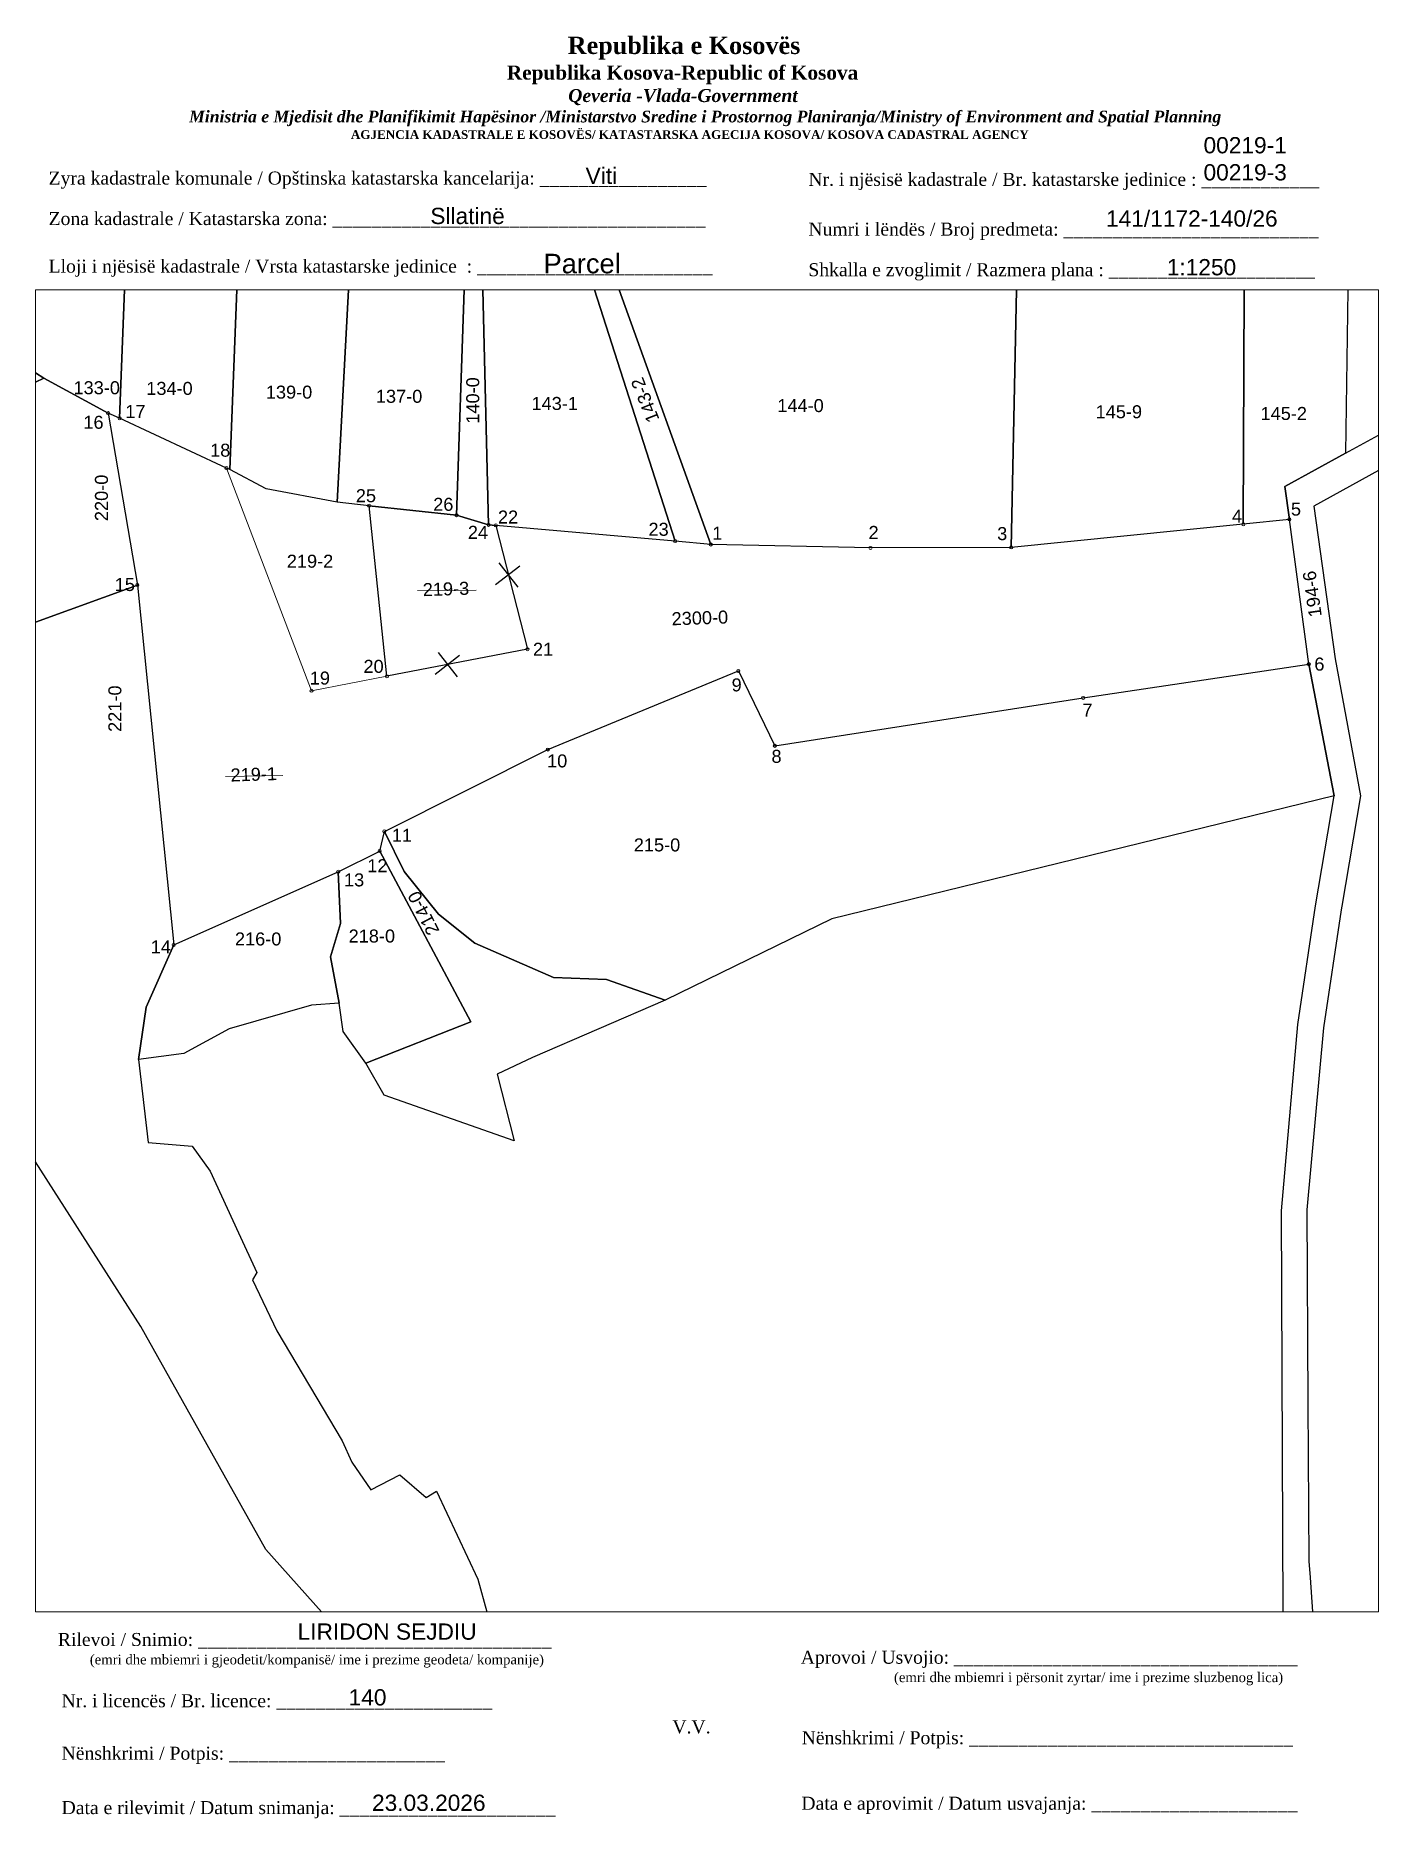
# Paper-space layout 'Manuali (2)' of a CAD drawing. Header units: metres, sheet in millimetres. Extents: x 1 to 208, y 2 to 276.
# The model-space entities are those that its viewports show. They can reach past a viewport. Long polylines and large blocks are cut down to what shows.
import ezdxf
from ezdxf.enums import TextEntityAlignment as Align

# ---------------------------------------------------------------- set-up
doc = ezdxf.new("R2010")
doc.units = ezdxf.units.M
doc.layers.get('0').update_dxf_attribs({"lineweight": 0})
for name, color, linetype, lineweight in [('Korniza e jashtme', 7, 'Continuous', 0), ('Nr-Ri', 1, 'Continuous', 0), ('Parcela Baze', 7, 'Continuous', 0), ('Pikat zyrtare', 7, 'Continuous', 0)]:
    doc.layers.add(name, color=color, linetype=linetype, lineweight=lineweight)
for name, color, linetype in [('parc_Baz', 7, 'Continuous'), ('ParcelGeomView', 253, 'Continuous'), ('SLLATIN_A10_PAR_PARCEL_TXT', 252, 'Continuous'), ('V-NODE', 1, 'Continuous')]:
    doc.layers.add(name, color=color, linetype=linetype)
doc.styles.get("Standard").update_dxf_attribs({"font": 'arial.ttf'})

msp = doc.modelspace()

# ---------------------------------------------------------------- linework, layer by layer
at = {"layer": 'Nr-Ri', "flags": 128}
msp.add_lwpolyline([(7524375.05, 4692113.02), (7524377.27, 4692112.04), (7524397.85, 4692102.48), (7524414.2, 4692059.66), (7524428.71, 4692062.44), (7524425.27, 4692095.24), (7524442.08, 4692093.42), (7524448.26, 4692091.56), (7524449.65, 4692091.45), (7524484.16, 4692088.43), (7524491.02, 4692087.78), (7524521.73, 4692087.12), (7524548.8, 4692087.21), (7524593.45, 4692091.67), (7524602.31, 4692092.6), (7524606.06, 4692064.76), (7524562.63, 4692058.27), (7524503.32, 4692049.05), (7524496.31, 4692063.46), (7524459.65, 4692048.34), (7524428.22, 4692032.61), (7524427.31, 4692028.83), (7524419.32, 4692024.85), (7524387.68, 4692010.77), (7524380.69, 4692079.98), (7524375.05, 4692113.02)], dxfattribs=at)
at = {"layer": 'parc_Baz', "flags": 128}
msp.add_lwpolyline([(7524448.26, 4692091.56), (7524449.65, 4692091.45), (7524455.75, 4692067.62), (7524428.71, 4692062.44), (7524425.27, 4692095.24), (7524442.08, 4692093.42), (7524448.26, 4692091.56)], dxfattribs=at)
at = {"layer": 'Parcela Baze'}
msp.add_lwpolyline([(7524448.26, 4692091.56), (7524449.65, 4692091.45), (7524455.75, 4692067.62), (7524428.71, 4692062.44), (7524425.27, 4692095.24), (7524442.08, 4692093.42), (7524448.26, 4692091.56)], close=True, dxfattribs=at)
at = {"layer": 'ParcelGeomView'}
for points in [[(7524377.27, 4692112.04), (7524379.8, 4692176.67), (7524380.48, 4692232.96), (7524381.85, 4692307.82), (7524382, 4692316.26), (7524386.11, 4692316.15), (7524389.34, 4692315.98), (7524393.02, 4692316.15), (7524407.65, 4692316.59), (7524405.6, 4692276.06), (7524404.82, 4692260.46), (7524398.47, 4692102.19), (7524397.85, 4692102.48), (7524377.27, 4692112.04)], [(7524407.65, 4692316.59), (7524428.32, 4692314.84), (7524421.41, 4692138.52), (7524419.11, 4692095.91), (7524405.5, 4692098.48), (7524398.47, 4692102.19), (7524404.82, 4692260.46), (7524405.6, 4692276.06), (7524407.65, 4692316.59)], [(7524450.87, 4692312.93), (7524445.51, 4692189.28), (7524443.69, 4692141.47), (7524442.08, 4692093.42), (7524425.27, 4692095.24), (7524419.11, 4692095.91), (7524421.41, 4692138.52), (7524428.32, 4692314.84), (7524450.87, 4692312.93)], [(7524351.52, 4692126.98), (7524352.2, 4692130.38), (7524352.58, 4692131.2), (7524353.91, 4692136.29), (7524354.05, 4692153.26), (7524355.4, 4692198.75), (7524357.08, 4692237.91), (7524359.03, 4692275.83), (7524360.27, 4692294.45), (7524360.47, 4692308.59), (7524381.85, 4692307.82), (7524380.48, 4692232.96), (7524379.8, 4692176.67), (7524377.27, 4692112.04), (7524375.05, 4692113.02), (7524362.71, 4692119.73), (7524354.92, 4692124.99), (7524351.52, 4692126.98)], [(7524471.47, 4692141.99), (7524480.31, 4692310.91), (7524553.46, 4692309.43), (7524550.16, 4692152.39), (7524548.8, 4692087.21), (7524521.73, 4692087.12), (7524491.02, 4692087.78), (7524471.47, 4692141.99)], [(7524596.68, 4692307.66), (7524615.99, 4692306.87), (7524613.13, 4692105.36), (7524601.41, 4692098.95), (7524602.31, 4692092.6), (7524593.45, 4692091.67), (7524593.62, 4692140.41), (7524593.87, 4692155.67), (7524594.68, 4692202.21), (7524595.57, 4692253.23), (7524596.68, 4692307.66)], [(7524550.16, 4692152.39), (7524562.13, 4692153.08), (7524593.87, 4692155.67), (7524593.62, 4692140.41), (7524593.45, 4692091.67), (7524548.8, 4692087.21), (7524550.16, 4692152.39)], [(7524447.11, 4692138.12), (7524448.26, 4692091.56), (7524442.08, 4692093.42), (7524443.69, 4692141.47), (7524447.11, 4692138.12)], [(7524467.19, 4692141.32), (7524484.16, 4692088.43), (7524449.65, 4692091.45), (7524448.26, 4692091.56), (7524447.11, 4692138.12), (7524467.19, 4692141.32)], [(7524467.19, 4692141.32), (7524471.47, 4692141.99), (7524491.02, 4692087.78), (7524484.16, 4692088.43), (7524467.19, 4692141.32)], [(7524362.71, 4692119.73), (7524375.05, 4692113.02), (7524380.69, 4692079.98), (7524357.13, 4692071.39), (7524345.31, 4692083.93), (7524333.83, 4692105.77), (7524362.71, 4692119.73)], [(7524610.92, 4692039.41), (7524514.26, 4692015.82), (7524482.25, 4692000.18), (7524470.96, 4692004.12), (7524460.75, 4692004.52), (7524445.59, 4692011.13), (7524438.62, 4692016.69), (7524432.01, 4692024.89), (7524428.22, 4692032.61), (7524459.65, 4692048.34), (7524496.31, 4692063.46), (7524503.32, 4692049.05), (7524562.63, 4692058.27), (7524606.06, 4692064.76), (7524610.92, 4692039.41)], [(7524428.22, 4692032.61), (7524432.01, 4692024.89), (7524438.62, 4692016.69), (7524445.59, 4692011.13), (7524460.75, 4692004.52), (7524470.96, 4692004.12), (7524482.25, 4692000.18), (7524456.69, 4691989.13), (7524449.93, 4691985.92), (7524453.17, 4691973.12), (7524428.19, 4691981.87), (7524424.64, 4691988.02), (7524444.83, 4691995.97), (7524427.31, 4692028.83), (7524428.22, 4692032.61)], [(7524427.31, 4692028.83), (7524444.83, 4691995.97), (7524424.64, 4691988.02), (7524420.28, 4691994.14), (7524419.52, 4691999.58), (7524417.82, 4692008.49), (7524419.74, 4692014.92), (7524419.32, 4692024.85), (7524427.31, 4692028.83)], [(7524419.52, 4691999.58), (7524414.22, 4691999.2), (7524398.32, 4691994.66), (7524389.61, 4691989.92), (7524380.92, 4691988.73), (7524382.41, 4691998.79), (7524387.68, 4692010.77), (7524419.32, 4692024.85), (7524419.74, 4692014.92), (7524417.82, 4692008.49), (7524419.52, 4691999.58)]]:
    msp.add_lwpolyline(points, close=True, dxfattribs=at)
for points in [[(7524354.92, 4692124.99), (7524362.71, 4692119.73), (7524333.83, 4692105.77)], [(7524357.13, 4692071.39), (7524380.69, 4692079.98), (7524387.68, 4692010.77), (7524382.41, 4691998.79), (7524380.92, 4691988.73), (7524382.77, 4691972.79), (7524391.24, 4691972.07), (7524394.69, 4691967.25), (7524400.13, 4691955.43), (7524403.68, 4691947.76), (7524402.83, 4691946.4), (7524407.51, 4691936.55), (7524420.07, 4691915.39), (7524421.92, 4691911.31), (7524425.62, 4691906), (7524431.17, 4691908.84), (7524436.23, 4691904.52), (7524438.21, 4691905.75), (7524446.22, 4691888.78), (7524452.52, 4691865.93)], [(7524433.58, 4691862.9), (7524405.41, 4691894.51), (7524381.38, 4691937.39), (7524345.8, 4691993.02)], [(7524625.73, 4692105.42), (7524607, 4692095.16), (7524611.13, 4692065.79), (7524616, 4692039.45), (7524612.38, 4692018.25), (7524612.28, 4692017.5), (7524608.88, 4691994.84), (7524605.67, 4691959.81), (7524605.87, 4691922.68), (7524606.04, 4691892.25), (7524606.28, 4691889.12), (7524607.06, 4691878.96)], [(7524591.11, 4691879.47), (7524601.09, 4691882.28), (7524600.8, 4691959.61), (7524603.91, 4691995.44), (7524607.34, 4692018.29), (7524610.92, 4692039.41), (7524606.06, 4692064.76), (7524602.31, 4692092.6), (7524601.41, 4692098.95), (7524613.13, 4692105.36), (7524624.52, 4692111.59)]]:
    msp.add_lwpolyline(points, dxfattribs=at)
at = {"layer": 'Pikat zyrtare', "linetype": 'Continuous', "lineweight": 0}
for centre in [(7524375.05, 4692113.02), (7524377.27, 4692112.04), (7524397.85, 4692102.48), (7524425.27, 4692095.24), (7524442.08, 4692093.42), (7524448.26, 4692091.56), (7524449.65, 4692091.45), (7524593.45, 4692091.67), (7524602.31, 4692092.6), (7524484.16, 4692088.43), (7524491.02, 4692087.78), (7524521.73, 4692087.12), (7524548.8, 4692087.21), (7524380.69, 4692079.98), (7524455.75, 4692067.62), (7524606.06, 4692064.76), (7524428.71, 4692062.44), (7524496.31, 4692063.46), (7524414.2, 4692059.66), (7524562.63, 4692058.27), (7524459.65, 4692048.34), (7524503.32, 4692049.05), (7524428.22, 4692032.61), (7524427.31, 4692028.83), (7524419.32, 4692024.85), (7524387.68, 4692010.77)]:
    msp.add_circle(centre, 0.3, dxfattribs=at)
at = {"layer": 'V-NODE'}
for p, q in [((7524454.27, 4692083.63), (7524449.6, 4692079.99)), ((7524450.22, 4692084.23), (7524453.86, 4692079.55)), ((7524442.65, 4692066.42), (7524437.97, 4692062.79)), ((7524438.59, 4692067.02), (7524442.23, 4692062.35))]:
    msp.add_line(p, q, dxfattribs=at)
at = {"layer": 'V-NODE', "lineweight": 5}
for p, q in [((7524434.59, 4692078.95), (7524445.88, 4692078.98)), ((7524397.67, 4692043.14), (7524408.68, 4692043.38))]:
    msp.add_line(p, q, dxfattribs=at)

# ---------------------------------------------------------------- texts
at = {"char_height": 2.5, "attachment_point": 4}
for s, insert in [('16', (7524370.31, 4692111.26)), ('17', (7524378.37, 4692113.35)), ('18', (7524394.69, 4692105.89)), ('25', (7524422.72, 4692097.14)), ('26', (7524437.6, 4692095.48)), ('5', (7524602.61, 4692094.56)), ('22', (7524450.06, 4692093.05)), ('23', (7524479.02, 4692090.68)), ('4', (7524591.26, 4692093.22)), ('24', (7524444.27, 4692090.11)), ('1', (7524491.29, 4692089.95)), ('2', (7524521.36, 4692090.09)), ('3', (7524546.1, 4692089.85)), ('15', (7524376.34, 4692080.06)), ('21', (7524456.79, 4692067.62)), ('20', (7524424.19, 4692064.32)), ('6', (7524607.11, 4692064.76)), ('19', (7524413.86, 4692062.07)), ('9', (7524495.01, 4692060.76)), ('7', (7524562.49, 4692055.92)), ('10', (7524459.51, 4692046.14)), ('8', (7524502.68, 4692047.02)), ('11', (7524429.64, 4692031.85)), ('12', (7524424.92, 4692026)), ('13', (7524420.44, 4692023.26)), ('14', (7524383.26, 4692010.4))]:
    msp.add_mtext(s, dxfattribs=dict(at, insert=insert))
at = {"layer": 'Nr-Ri'}
msp.add_text('2300-0', height=2.5, rotation=1.9083, dxfattribs=at).set_placement((7524483.51, 4692072.23))
at = {"layer": 'parc_Baz'}
for s, p in [('219-3', (7524435.64, 4692077.83)), ('219-1', (7524398.66, 4692042.18))]:
    msp.add_text(s, height=2.5, rotation=1.9083, dxfattribs=at).set_placement(p)
at = {"layer": 'SLLATIN_A10_PAR_PARCEL_TXT'}
for s, p in [('133-0', (7524372.87, 4692117.92)), ('134-0', (7524386.87, 4692117.79)), ('139-0', (7524409.87, 4692117.07)), ('137-0', (7524431.04, 4692116.27)), ('143-1', (7524460.98, 4692114.9)), ('144-0', (7524508.27, 4692114.49)), ('145-9', (7524569.5, 4692113.3)), ('145-2', (7524601.23, 4692112.97)), ('219-2', (7524413.91, 4692084.56)), ('215-0', (7524480.66, 4692030)), ('216-0', (7524403.93, 4692011.92)), ('218-0', (7524425.8, 4692012.48))]:
    msp.add_text(s, height=2.5, dxfattribs=at).set_placement(p, align=Align.MIDDLE_CENTER)
for s, rotation, p in [('140-0', 90, (7524445.21, 4692115.47)), ('143-2', 111.6425, (7524478.37, 4692115.53)), ('220-0', 90, (7524373.78, 4692096.74)), ('194-6', 97.9662, (7524606.7, 4692078.25)), ('221-0', 90, (7524376.36, 4692056.2)), ('214-0', 117.1344, (7524435.73, 4692016.86))]:
    msp.add_text(s, height=2.5, rotation=rotation, dxfattribs=at).set_placement(p, align=Align.MIDDLE_CENTER)

psp = doc.layouts.new('Manuali (2)')

# ---------------------------------------------------------------- texts
for s, p in [('Sllatinë', (61.73, 247.06)), ('LIRIDON SEJDIU ', (41.3, 29.28)), ('140', (49.15, 19.16)), ('23.03.2026', (52.75, 2.94))]:
    psp.add_text(s, height=2.5).set_placement(p)
for s, insert, char_height, width, attachment_point in [('\\pi77.297;{\\fBook Antiqua|b1|i0|c0|p18;\\H1.333x;Republika e Kosovës\\fTimes New Roman|b1|i0|c0|p18;\\P\\pi67.927;\\fBook Antiqua|b1|i0|c0|p18;\\H0.8125x;Republika Kosova-Republic of Kosova\\fTimes New Roman|b1|i0|c0|p18;\\P\\pi77.378;\\fBook Antiqua|b1|i1|c0|p18;\\H0.9233x;Qeveria -Vlada-Government \\P\\pi13.032,l6,t23.033;\\fTimes New Roman|b1|i1|c0|p18;\\H0.9x;Ministria e Mjedisit dhe Planifikimit Hapësinor /Ministarstvo Sredine i Prostornog Planiranja/Ministry of Environment and Spatial Planning\\P\\pi43.931,l0,tz;\\fBook Antiqua|b1|i0|c0|p18;\\H0.7406x;AGJENCIA KADASTRALE E KOSOVËS/ KATASTARSKA AGECIJA KOSOVA/ KOSOVA CADASTRAL AGENCY}', (5.57, 275.89), 2, 191.8237, 1), ('00219-1\\P00219-3', (187.13, 257.09), 2.5, 9.9735, 5), ('{\\fTimes New Roman|b0|i0|c0|p18;Zyra kadastrale komunale / Opštinska katastarska kancelarija: _________________}', (2.98, 255.14), 2, 100.6873, 1), ('Viti', (88.05, 254.47), 2.5, 9.9735, 5), ('{\\fTimes New Roman|b0|i0|c0|p18;Nr. i njësisë kadastrale / Br. katastarske jedinice : ____________}', (119.91, 254.94), 2, 79.9484, 1), ('{\\fTimes New Roman|b0|i0|c0|p18;Zona kadastrale / Katastarska zona: ______________________________________}', (2.98, 248.91), 2, 100.6873, 1), ('{\\fTimes New Roman|b0|i0|c0|p18;Numri i lëndës / Broj predmeta: __________________________}', (119.91, 247.28), 2, 79.9484, 1), ('141/1172-140/26', (178.92, 247.9), 2.5, 10.1784, 5), ('{\\fTimes New Roman|b0|i0|c0|p18;Lloji i njësisë kadastrale / Vrsta katastarske jedinice  : ________________________}', (2.98, 241.59), 2, 100.6873, 1), ('{\\fArial|b0|i0|c0|p34;Parcel}', (85.09, 240.96), 3, 11.2939, 5), ('1:1250', (180.41, 240.41), 2.5, 10.1784, 5), ('{\\fTimes New Roman|b0|i0|c0|p18;Shkalla e zvoglimit / Razmera plana : _____________________}', (119.91, 241.04), 2, 79.9484, 1), ('{\\fTimes New Roman|b0|i0|c0|p18;Rilevoi / Snimio: ____________________________________\\P     \\H0.75x;(emri dhe mbiemri i gjeodetit/kompanisë/ ime i prezime geodeta/ kompanije)}', (42.38, 27.65), 2, 74.7958, 5), ('{\\fTimes New Roman|b0|i0|c0|p18; Aprovoi / Usvojio: ___________________________________\\P                    \\H0.75x;(emri dhe mbiemri i përsonit zyrtar/ ime i prezime sluzbenog lica)}', (117.98, 27.58), 2, 83.344, 1), ('{\\fTimes New Roman|b0|i0|c0|p18;Nr. i licencës / Br. licence: ______________________\\P                                }', (4.98, 20.89), 2, 83.344, 1), ('{\\fTimes New Roman|b0|i0|c0|p18;V.V.                                 }', (101.92, 15.84), 2, 5.7076, 5), ('{\\fTimes New Roman|b0|i0|c0|p18; Nënshkrimi / Potpis: _________________________________}', (118.12, 15.2), 2, 83.344, 1), ('{\\fTimes New Roman|b0|i0|c0|p18;Nënshkrimi / Potpis: ______________________\\P                                 }', (4.98, 12.82), 2, 83.344, 1), ('{\\fTimes New Roman|b0|i0|c0|p18;Data e rilevimit / Datum snimanja: ______________________\\P                                 }', (4.98, 4.45), 2, 83.344, 1), ('{\\fTimes New Roman|b0|i0|c0|p18; Data e aprovimit / Datum usvajanja: _____________________}', (118.07, 5.12), 2, 83.344, 1)]:
    psp.add_mtext(s, dxfattribs=dict(insert=insert, char_height=char_height, width=width, attachment_point=attachment_point))

# ---------------------------------------------------------------- viewports
at = {"layer": 'Korniza e jashtme', "view_target_point": (370776.43, 310629.57)}
psp.add_viewport(center=(104.31, 135.25), size=(206.65, 203.4046), view_center_point=(7153713.85, 4381380.06), view_height=254.2557, dxfattribs=at)

doc.saveas('drawing.dxf')
